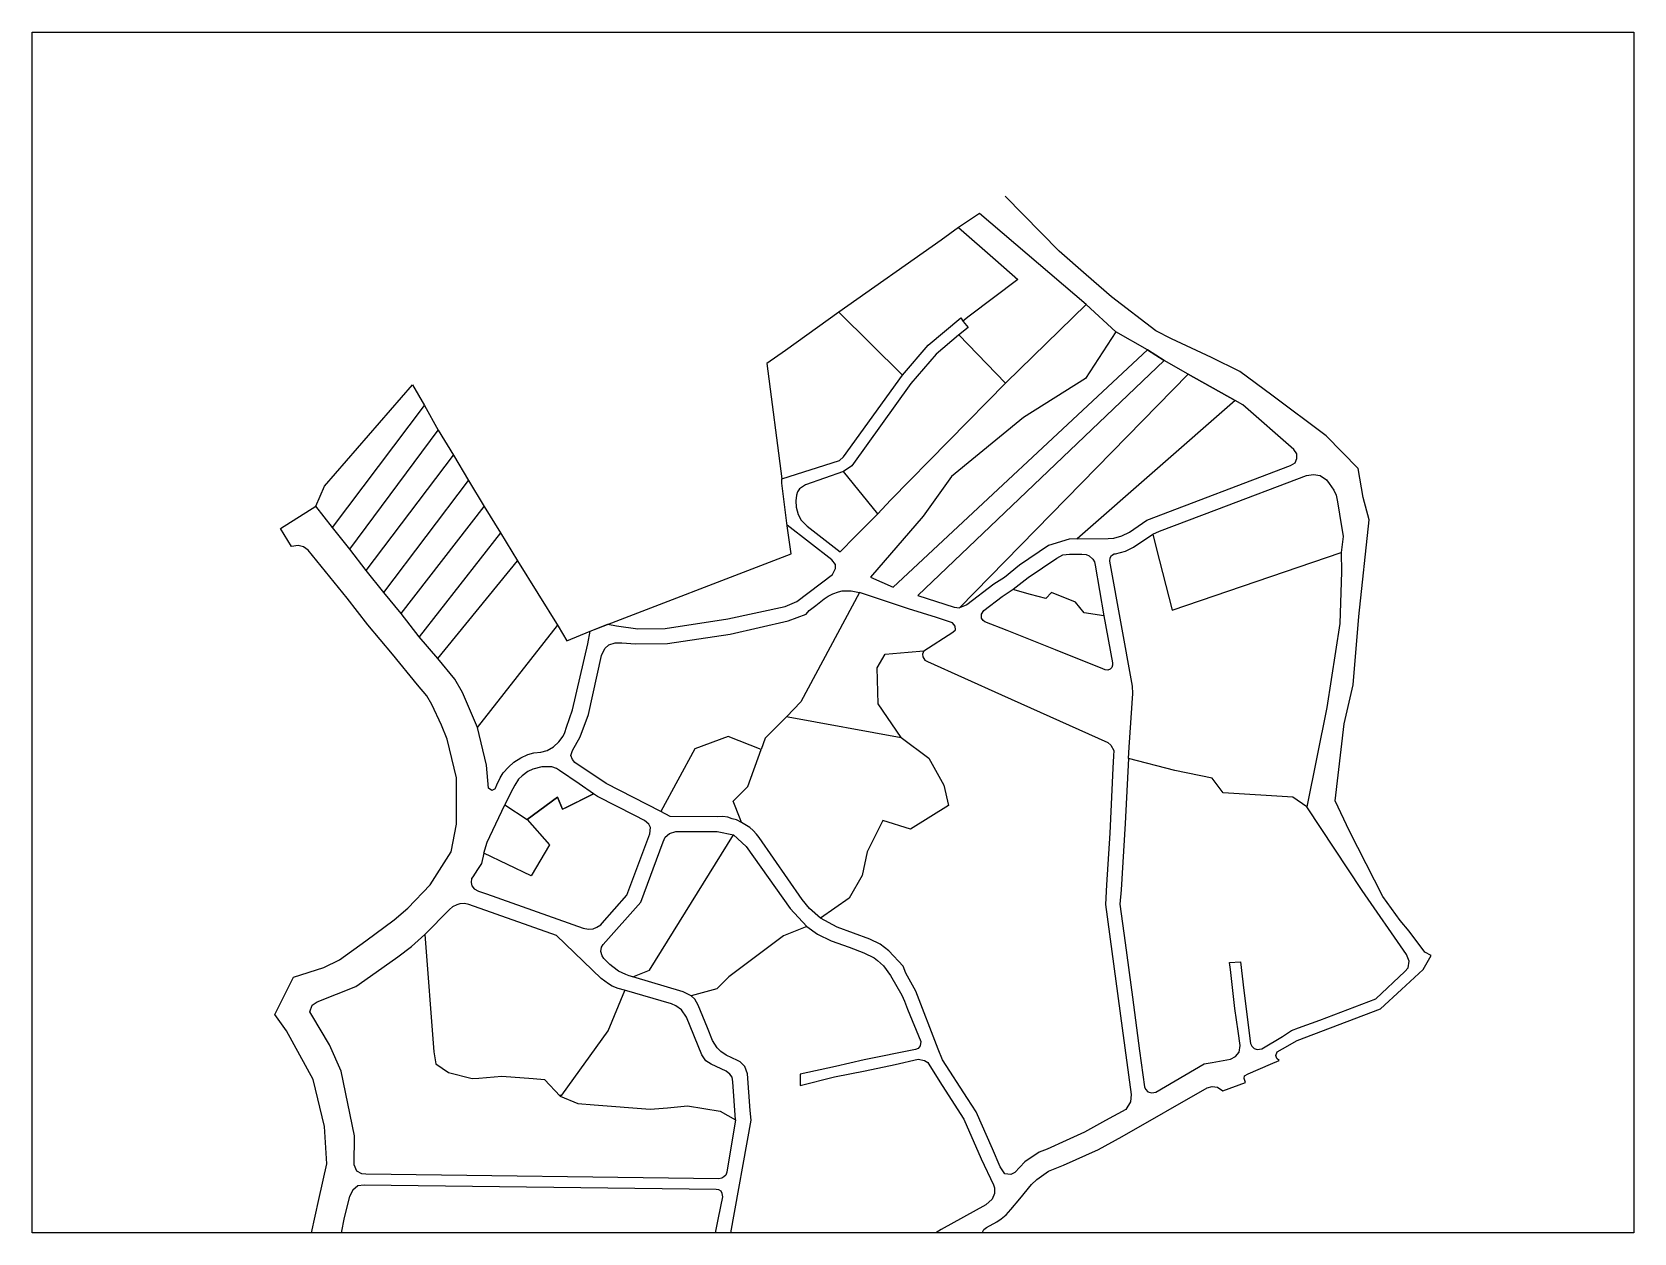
# Model space of a CAD drawing. Header units: millimetres. Extents: x 10798 to 11653, y 7446 to 8087.
import ezdxf

# ---------------------------------------------------------------- set-up
doc = ezdxf.new("R2010")
doc.units = ezdxf.units.MM
doc.header["$LTSCALE"] = 0.5
picture_1 = doc.add_image_def('image1.jpg', size_in_pixel=(4000, 3000))

msp = doc.modelspace()

# ---------------------------------------------------------------- linework, layer by layer
for p, q in [((10958.04, 7822.87), (11007.19, 7888.08)), ((10967.28, 7811.39), (11014.54, 7874.9)), ((10976.05, 7799.94), (11022.64, 7861.53)), ((10985.45, 7788.17), (11030.75, 7847.98)), ((10994.71, 7776.96), (11039.04, 7834.04)), ((11047.73, 7820.04), (11004.38, 7764.63)), ((10992.9, 7593.8), (11000.24, 7599.19)), ((11000.24, 7599.19), (11007.38, 7605.63)), ((10978.44, 7583.45), (10992.9, 7593.8)), ((10970.58, 7577.83), (10978.44, 7583.45)), ((10949.93, 7569.75), (10970.58, 7577.83)), ((10946.02, 7564.35), (10947.23, 7567.86)), ((10947.1, 7562.6), (10946.02, 7564.35)), ((10947.23, 7567.86), (10949.93, 7569.75)), ((10956.56, 7546.77), (10947.1, 7562.6)), ((10962.7, 7532.66), (10956.56, 7546.77)), ((10969.83, 7498.16), (10962.7, 7532.66)), ((10969.72, 7482.68), (10969.83, 7498.16)), ((10971.03, 7479.3), (10969.72, 7482.68)), ((10973.76, 7477.99), (10971.03, 7479.3)), ((10975.83, 7477.67), (10973.76, 7477.99)), ((11164.2, 7475.33), (10975.83, 7477.67))]:
    msp.add_line(p, q)
for points in [[(11304.73, 7446.35), (11305.68, 7448.19), (11307, 7449.27), (11312.49, 7452.22), (11314.9, 7453.85), (11317.48, 7456.03), (11320.12, 7458.8), (11324.88, 7464.51), (11331.1, 7472.22), (11333.83, 7474.89), (11340.15, 7479.28), (11348.19, 7482.58), (11366.77, 7490.91), (11379.43, 7497.77), (11424.77, 7523.85), (11427.38, 7524.48), (11430.27, 7524.2), (11433.08, 7522.16), (11445.27, 7526.74), (11444.52, 7528.73), (11444.71, 7530.25), (11446.61, 7531.38), (11458.51, 7536.37), (11463.18, 7538.47), (11461.96, 7539.4), (11461.36, 7541.01), (11462.07, 7543.05), (11465, 7544.65), (11472.85, 7549.15), (11517.23, 7566), (11528.42, 7576.25), (11540.12, 7586.94), (11544.34, 7594.39), (11541, 7596.29), (11532.63, 7607.53), (11527.83, 7613.21), (11518.54, 7625.98), (11500.76, 7660.87), (11493.17, 7677.09), (11497.93, 7718.04), (11502.65, 7738.86), (11505.79, 7775.38), (11511.16, 7826.96), (11508.07, 7838.95), (11505.36, 7854.43), (11488.32, 7871.83), (11459.28, 7893.5), (11442.24, 7906.26), (11427.14, 7913.61), (11405.84, 7923.67), (11397.32, 7927.93), (11373.7, 7946.11), (11360.15, 7957.71), (11345.82, 7970.48), (11317, 7999.69)], [(11355.44, 7816.79), (11372, 7816.97), (11375.08, 7817.2), (11379.22, 7818.4), (11383.28, 7820.5), (11392.53, 7826.89), (11469.3, 7855.96), (11471.71, 7857.4), (11472.64, 7859.76), (11472.64, 7862.26), (11471.06, 7864.52), (11443.74, 7888.42), (11439.71, 7890.66), (11414.71, 7904.83), (11401.94, 7912.04), (11392.93, 7917.83), (11376.05, 7927.44), (11360.32, 7941.96), (11303.24, 7990.47), (11292.2, 7982.99), (11282.82, 7976.28), (11228.27, 7937.84), (11199.81, 7917.47), (11189.77, 7910.42), (11197.93, 7848.81)], [(11292.2, 7982.99), (11311.82, 7965.83), (11323.75, 7955.22), (11297.83, 7935.73), (11294.49, 7933.07)], [(11044.87, 7683.35), (11043.07, 7682.62), (11041.43, 7683.85), (11040.37, 7696.12), (11035.42, 7716.09), (11027.52, 7734.79), (11023.32, 7741.94), (11014.34, 7753.01), (11004.38, 7764.63), (10994.71, 7776.96), (10985.45, 7788.17), (10976.05, 7799.94), (10967.28, 7811.39), (10958.04, 7822.87), (10949.29, 7834.24), (10953.79, 7845), (11000.78, 7899), (11007.19, 7888.08), (11014.54, 7874.9), (11022.64, 7861.53), (11030.75, 7847.98), (11039.04, 7834.04), (11047.73, 7820.04), (11056.86, 7805.06), (11078.44, 7770.23), (11083.17, 7762.41), (11095.57, 7767.62), (11202.81, 7808.88), (11200.68, 7823.88), (11197.93, 7846.65), (11197.93, 7848.81), (11228.55, 7858.68), (11230.81, 7860.58), (11262.32, 7904.29), (11275.9, 7920.31), (11293.4, 7934.91), (11294.59, 7932.94), (11297.23, 7929.63), (11292.12, 7925.56), (11280.14, 7915.46), (11266.72, 7899.71), (11235.13, 7855.77), (11230.7, 7852.86), (11210.53, 7845.7), (11207.33, 7843.57), (11206.21, 7841.87), (11205.63, 7840.22), (11205.36, 7837.19), (11205.59, 7833.79), (11206.62, 7829.9), (11208.21, 7826.82), (11211.39, 7823.64), (11229.07, 7809.96), (11236.94, 7818.12), (11248.92, 7830.09), (11256.05, 7837.61), (11317.52, 7900.29), (11360.32, 7941.96), (11376.05, 7927.44), (11359.92, 7902.41), (11326.8, 7881.68), (11288.32, 7850.15), (11273.33, 7828.99), (11245.25, 7796.43), (11257.19, 7791.02), (11392.93, 7917.83), (11401.94, 7912.04), (11270.36, 7786.61), (11289.76, 7780.38), (11292.69, 7780.08), (11414.71, 7904.83), (11439.71, 7890.66), (11355.44, 7816.79), (11351.2, 7816.69), (11340.09, 7813.32), (11324.68, 7802.77), (11316.61, 7796.29), (11310.97, 7792.63), (11296.56, 7781.7), (11292.69, 7780.08)], [(11262.32, 7904.29), (11228.27, 7937.84)], [(11292.27, 7925.67), (11317.25, 7900.02)], [(11249.02, 7830.19), (11230.7, 7852.86)], [(11395.76, 7819.39), (11399.36, 7820.94), (11429.89, 7832.56), (11477.71, 7850.61), (11481.46, 7851.27), (11485.12, 7850.71), (11488.5, 7848.36), (11489.82, 7846.39), (11492.35, 7842.83), (11493.57, 7840.11), (11494.32, 7836.64), (11495.35, 7830.08), (11497.42, 7818.18), (11496.27, 7809.52)], [(10946.92, 7446.35), (10950.82, 7464.29), (10955.15, 7483.34), (10953.85, 7503.25), (10947.78, 7528.35), (10933.49, 7554.32), (10927.42, 7562.97), (10937.27, 7582.88), (10953.42, 7587.98), (10961.93, 7592.23), (10975.96, 7602.21), (10991.05, 7613.47), (10998.36, 7619.73), (11010.16, 7632.23), (11021.51, 7649.78), (11024.27, 7664.56), (11024.27, 7689.24), (11019.28, 7709.98), (11016.31, 7717.36), (11011.11, 7728.47), (11008.37, 7733.09), (11003.46, 7738.86), (10990.21, 7755.34), (10977.04, 7771.04), (10965.97, 7785.17), (10945.19, 7810.81), (10942.67, 7812.63), (10939.87, 7813.33), (10936.22, 7812.77), (10930.46, 7822.34), (10949.29, 7834.24)], [(11044.87, 7683.35), (11045.81, 7685.49), (11047.57, 7689.28), (11049.22, 7692.05), (11052, 7695.04), (11054.88, 7697.7), (11058.62, 7699.94), (11062.3, 7701.7), (11065.5, 7702.66), (11069.35, 7703.03), (11072.71, 7703.94), (11075.96, 7705.86), (11078.9, 7708.48), (11081.11, 7711.47), (11082, 7713.52), (11083, 7716.36), (11086.15, 7725.55), (11094.4, 7760.78), (11095.57, 7767.62), (11105.03, 7771.26), (11109.7, 7770.36), (11120.96, 7768.79), (11135.62, 7768.95), (11169.03, 7774.13), (11199.66, 7780.77), (11205.94, 7783.44), (11224.93, 7797.75), (11226.56, 7801.01), (11226.56, 7803.11), (11224.58, 7805.67), (11200.64, 7824.17)], [(11014.34, 7753.01), (11056.86, 7805.06)], [(11306.25, 7772.5), (11305.24, 7773.26), (11304.32, 7774.6), (11304.32, 7776.7), (11305.58, 7778.64), (11315.43, 7786.13), (11321.24, 7789.91), (11329.38, 7796.31), (11344.56, 7806.51), (11347.81, 7808.29), (11351.37, 7808.73), (11357.95, 7808.73), (11360.18, 7808.51), (11361.8, 7807.84), (11363.88, 7806.07), (11364.62, 7804.52), (11364.99, 7802.74), (11369.73, 7775.72), (11374.31, 7750.6), (11374.37, 7749.45), (11373.86, 7748.23), (11373.02, 7747.34), (11371.74, 7746.82), (11370.33, 7746.95), (11369.05, 7747.47), (11343.79, 7757.58), (11318.06, 7767.86), (11306.25, 7772.5)], [(11176.38, 7665.41), (11173.7, 7666.8), (11171.31, 7667.49), (11169.13, 7668.29), (11166.44, 7668.59), (11163.56, 7668.39), (11138.33, 7668.59), (11133.26, 7671.27), (11104.05, 7686.19), (11087.41, 7697.43), (11086.14, 7698.99), (11085.36, 7701.24), (11086.24, 7703.88), (11090.25, 7711.12), (11094.66, 7723.14), (11101.65, 7754.55), (11103.42, 7758.39), (11105.47, 7760.2), (11108.98, 7761.41), (11112.49, 7761.41), (11119.75, 7760.8), (11136.93, 7760.92), (11170.32, 7766), (11201.29, 7773.07), (11210.82, 7776.64), (11212.5, 7778.61), (11216.01, 7781.36), (11220.52, 7784.86), (11222.62, 7786.27), (11225.14, 7787.55), (11228.12, 7788.54), (11230.05, 7789.13), (11234.9, 7789.13), (11239.34, 7788.13), (11208.05, 7729.81), (11200.29, 7721.8), (11189.03, 7710.42), (11186.79, 7704.43), (11169.21, 7711.43), (11151.42, 7704.72), (11133.26, 7671.27)], [(11261.5, 7710.91), (11249.18, 7728.78), (11248.81, 7747.96), (11253.02, 7755.26), (11265.29, 7756.38), (11273.59, 7757), (11289.07, 7766.96), (11290.48, 7768.37), (11290.38, 7770.22), (11288.96, 7772.07), (11280.46, 7774.79), (11265.43, 7779.58), (11239.34, 7788.13)], [(11369.73, 7775.72), (11359.14, 7777.41), (11354.53, 7783.03), (11341.73, 7788.3), (11338.7, 7784.93), (11330.46, 7787.22), (11321.04, 7789.78)], [(11035.42, 7716.09), (11078.15, 7770.69)], [(11273.59, 7757), (11272.92, 7755.25), (11273.07, 7753.8), (11274.08, 7752.14), (11275.53, 7751.41), (11315.13, 7733.55), (11371.82, 7708.07), (11373.39, 7706.73), (11373.39, 7706.73), (11374.94, 7703.91), (11374.8, 7701.09), (11374.38, 7694.45), (11372.89, 7659.82), (11371.07, 7632.16), (11370.55, 7621.69), (11379.51, 7555.62), (11384.31, 7520.27), (11383.98, 7516.33), (11381.35, 7512.22), (11370.5, 7506.47), (11359.32, 7500.23), (11349.55, 7495.63), (11339.43, 7491.16), (11335.09, 7489.57), (11327.43, 7484.37), (11322.23, 7478.59), (11320.06, 7477.58), (11316.88, 7477.87), (11314.42, 7481.62), (11310.23, 7491.3), (11301.55, 7510.94), (11296.93, 7518.16), (11283.63, 7538.82), (11281.31, 7544.45), (11269.43, 7575.45), (11263.98, 7585.06), (11262.53, 7588.68), (11254.91, 7597.02), (11250.32, 7600.48), (11244.73, 7603.17), (11227.38, 7609.65), (11218.51, 7614.42)], [(11200.58, 7722.1), (11201.31, 7721.77), (11261.5, 7710.91), (11276.33, 7699.73), (11280.76, 7691.84), (11284.29, 7685.43), (11286.77, 7674.51), (11266.44, 7661.88), (11251.75, 7666.49), (11243.46, 7649.85), (11240.64, 7637.18), (11233.79, 7625.07), (11218.51, 7614.42), (11212.58, 7619.6), (11208.74, 7624.29), (11185.76, 7657.43), (11184.29, 7659.15), (11182.58, 7661.1), (11180.7, 7662.82), (11176.38, 7665.41)], [(11176.38, 7665.41), (11175.64, 7667.47), (11171.88, 7676.83), (11179.75, 7684.71), (11186.79, 7704.43)], [(11038.88, 7649.1), (11040.64, 7654.87), (11042.03, 7657.93), (11050.06, 7674.84), (11061.95, 7666.99), (11078.09, 7679.06), (11080.89, 7672.52), (11097.4, 7680.77), (11089.76, 7686.05), (11079.32, 7693.2), (11077.56, 7694.26), (11075.1, 7695.08), (11073.64, 7695.17), (11069.81, 7695.1), (11064.95, 7693.96), (11062.26, 7692.76), (11059.24, 7690.35), (11057.28, 7688.62), (11055.47, 7685.45), (11053.34, 7681.41), (11050.06, 7674.84)], [(11382.87, 7699.54), (11381.09, 7664.9), (11378.99, 7629.43), (11378.24, 7621.94), (11381.01, 7601.15), (11384.93, 7572.27), (11388.73, 7543.6), (11391.37, 7524.37), (11391.81, 7523.05), (11393.06, 7521.62), (11395.26, 7521.07), (11397.36, 7521.58), (11423.22, 7536.65), (11427.46, 7537.38), (11437.33, 7539.18), (11439.91, 7540.47), (11441.82, 7542.9), (11442.34, 7546.41), (11441.33, 7554.05), (11439.6, 7566.12), (11437.21, 7586.91), (11436.75, 7590.73), (11442.61, 7591.08), (11444.4, 7575.75), (11447.99, 7547.55), (11448.61, 7546.1), (11449.86, 7544.78), (11451.39, 7544.29), (11454.03, 7544.71), (11465.07, 7551.3), (11469.79, 7554.35), (11473.6, 7555.8), (11484.92, 7560.03), (11514.79, 7571.28), (11530.31, 7585.9), (11531.97, 7587.85), (11532.56, 7591.36), (11531.19, 7595.07), (11507.47, 7629.24), (11477.97, 7673.9)], [(11118.33, 7583.05), (11116.41, 7583.63), (11114.71, 7584.38), (11110.73, 7586.13), (11107.75, 7588.35), (11106.14, 7589.68), (11102.97, 7592.8), (11101.97, 7594.34), (11101.35, 7596.52), (11101.72, 7598.95), (11102.62, 7600.35), (11122.56, 7623.01), (11134.5, 7655.1), (11135.64, 7657.61), (11137.88, 7659.54), (11141.23, 7660.66), (11143.17, 7660.66), (11163.41, 7660.56), (11172.11, 7658.9)], [(11211.16, 7610), (11216.9, 7605.76), (11224.19, 7602.37), (11233.86, 7598.89), (11241.54, 7595.9), (11247.13, 7593.21), (11248.82, 7591.81), (11252.02, 7588.92), (11255.91, 7583.84), (11261.89, 7573.37), (11263.29, 7570.09), (11264.88, 7565.9), (11272, 7548.48), (11271.73, 7546.2), (11270.68, 7544.8), (11269.1, 7544.27), (11241.83, 7538.75), (11226.54, 7535.27), (11207.65, 7531.11), (11207.62, 7525.12), (11226.02, 7529.61), (11242.35, 7532.89), (11258.25, 7536.25), (11270.69, 7539.1), (11273.97, 7538.5), (11275.78, 7537.37), (11276.91, 7535.48), (11283.39, 7525.03), (11294.96, 7507.09), (11304.29, 7485.98), (11310.79, 7472.05), (11311.3, 7470.37), (11311.38, 7467.44), (11310.04, 7464.43), (11306.66, 7461.46), (11282.86, 7448.21), (11280.06, 7446.35)], [(11079.22, 7519.82), (11080.52, 7519.99), (11105.15, 7554.19), (11114.07, 7575.85)], [(11181.03, 7511.7), (11179.55, 7531.37), (11178.2, 7535.15), (11175.71, 7537.64), (11174.29, 7538.38), (11168.22, 7541.28), (11165.35, 7543.21), (11163.27, 7545.16), (11160.9, 7549.13), (11158.18, 7555.88), (11153.29, 7567.96), (11151.46, 7571.09), (11149.52, 7572.94)], [(11173.15, 7506.67), (11168.5, 7478.86), (11167.92, 7477.13), (11166.98, 7476.27), (11165.76, 7475.62), (11164.2, 7475.33)], [(11170.66, 7446.35), (11181.45, 7506.6), (11181.03, 7511.7)], [(11162.48, 7446.35), (11164.11, 7454.49), (11166.32, 7465.71), (11166.1, 7467.34), (11165.46, 7468.62), (11164.33, 7469.4), (11162.76, 7469.47), (10975.02, 7471.88), (10971.55, 7471.44), (10968.97, 7469.2), (10967.18, 7465.74), (10964.27, 7454.56), (10962.71, 7446.35)]]:
    msp.add_lwpolyline(points)
for points in [[(11382.87, 7699.54), (11383.25, 7705.62), (11385.15, 7734.37), (11384.9, 7738.3), (11372.79, 7805.02), (11373, 7806.68), (11373.76, 7807.98), (11375.26, 7808.78), (11375.97, 7808.94), (11381.21, 7810.23), (11385.57, 7812.46), (11395.76, 7819.39), (11397.58, 7812), (11406.06, 7778.72), (11496.27, 7809.52), (11496.51, 7799.27), (11495.56, 7771.61), (11488.6, 7726.92), (11477.97, 7673.9), (11470.51, 7678.92), (11433.28, 7681.27), (11427.44, 7689.05), (11407.62, 7693.21)], [(11038.88, 7649.1), (11037.63, 7643.54), (11035.41, 7640.36), (11032.94, 7636.43), (11032.36, 7635.51), (11032.1, 7633.47), (11032.46, 7631.7), (11033.67, 7630.1), (11035.94, 7628.71), (11040.25, 7627.32), (11091.89, 7609.09), (11094.76, 7608.55), (11097.15, 7608.77), (11099.07, 7609.53), (11101.21, 7610.9), (11102.04, 7611.73), (11115.17, 7626.69), (11127.46, 7659.46), (11127.85, 7662.79), (11126.95, 7664.59), (11124.51, 7666.51), (11119.37, 7669.21), (11099.45, 7679.28), (11097.4, 7680.77), (11082.19, 7673.08), (11080.89, 7672.52), (11078.09, 7679.06), (11061.95, 7666.99), (11073.96, 7653.6), (11064.18, 7637.03)], [(11149.52, 7572.94), (11145.15, 7575.13), (11118.33, 7583.05), (11127.18, 7586.61), (11172.11, 7658.9), (11178.88, 7652.59), (11202.33, 7619.48), (11211.16, 7610), (11198.7, 7604.88), (11169.66, 7583.06), (11163.17, 7576.65)], [(11173.15, 7506.67), (11171.74, 7527.08), (11171.28, 7529.58), (11170.05, 7531.1), (11168.19, 7532.67), (11160.11, 7536.41), (11157.34, 7538.26), (11155.19, 7541.49), (11146.91, 7561.57), (11144.28, 7565.37), (11141.39, 7567.6), (11139.03, 7568.65), (11113.85, 7575.91), (11110.6, 7576.9), (11107.31, 7578.17), (11105.37, 7579.4), (11101.41, 7582.13), (11077.69, 7605.19), (11030.93, 7621.65), (11028.47, 7622.23), (11026.1, 7621.99), (11024.37, 7621.52), (11022.22, 7620.5), (11020.49, 7618.94), (11007.38, 7605.63), (11012.26, 7542.96), (11013.19, 7536.66), (11020.07, 7532.01), (11032.61, 7528.87), (11036.17, 7528.94), (11048.46, 7530.1), (11065.26, 7528.8), (11071.15, 7528.36), (11079.66, 7519.35), (11089.07, 7515.5), (11097.77, 7514.74), (11127.69, 7512.44), (11136.77, 7513.07), (11147.56, 7514.14), (11164.87, 7511.38)]]:
    msp.add_lwpolyline(points, close=True)

# ---------------------------------------------------------------- pictures from other files: only their frames are drawn
image = msp.add_image(picture_1, insert=(10797.8, 7446.35), size_in_units=(854.71, 641.03))
image.dxf.flags = 7

doc.saveas('drawing.dxf')
